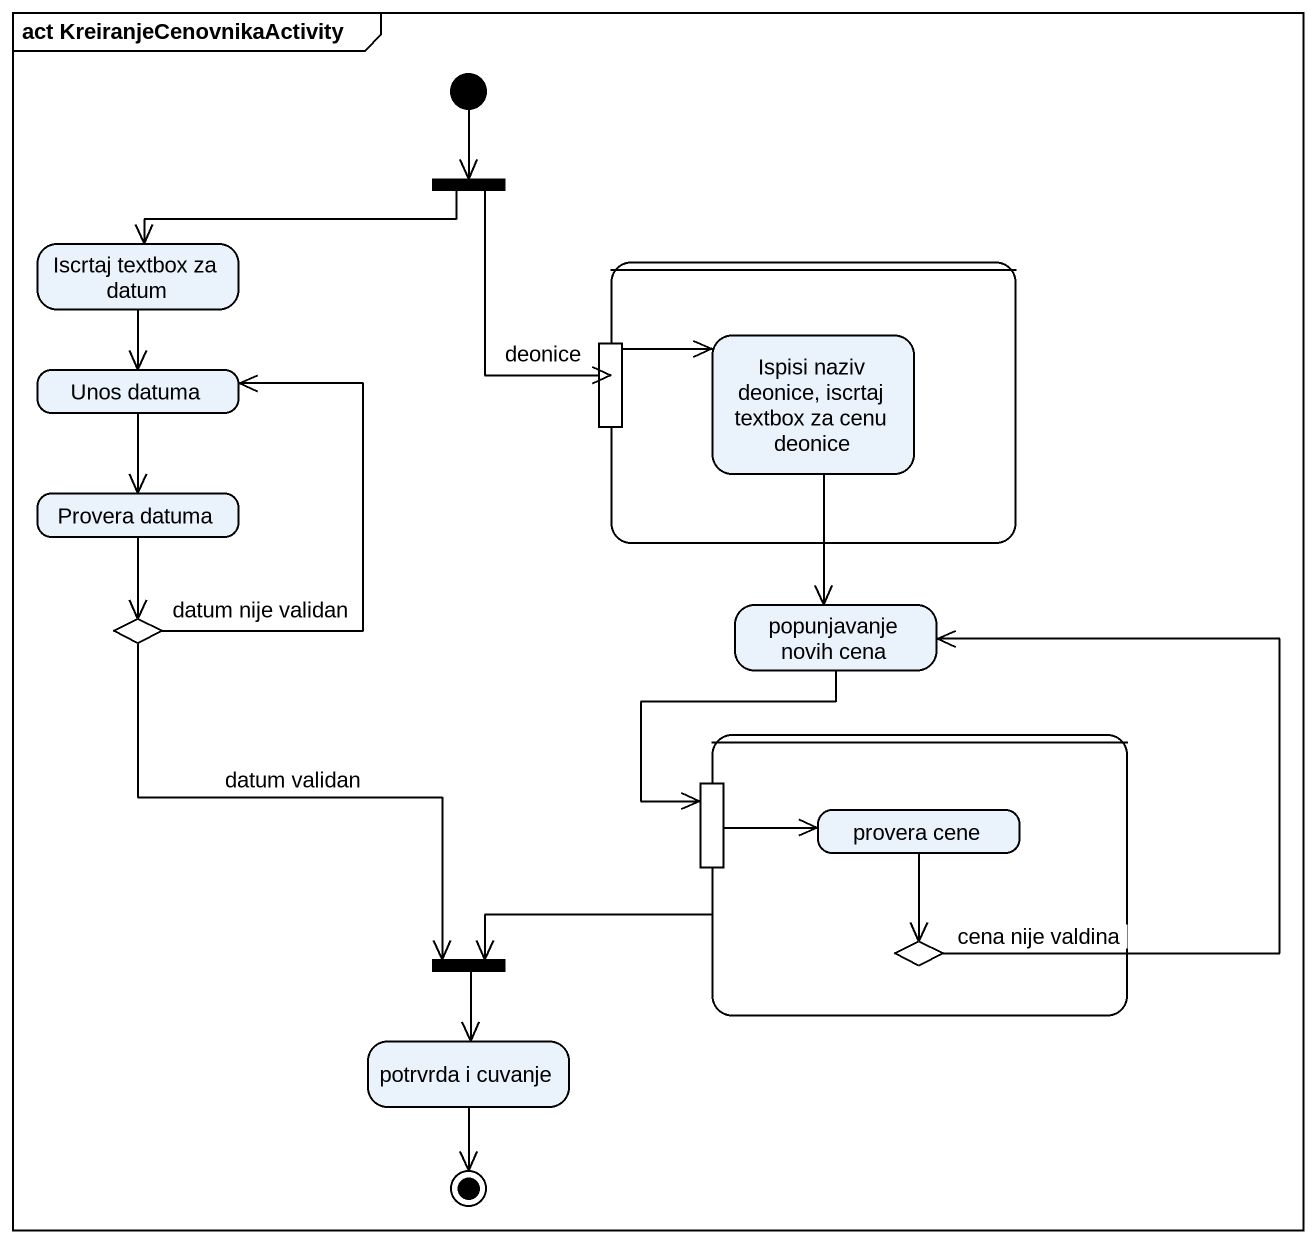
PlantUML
@startuml
mainframe act KreiranjeCenovnikaActivity
hide empty description
state fork1 <<fork>>
state "Iscrtaj textbox za datum" as Iscrtaj_textbox_za_datum
state " " as state1 {
  state pin1 <<outputPin>>
  state "Ispisi naziv deonice, iscrtaj textbox za cenu deonice" as Ispisi_naziv_deonice
}
state "Unos datuma" as Unos_datuma
state "Provera datuma" as Provera_datuma
state choice1 <<choice>>
state "popunjavanje novih cena" as popunjavanje_novih_cena
state " " as state2 {
  state pin2 <<inputPin>>
  state "provera cene" as provera_cene
  state choice2 <<choice>>
}
state "potrvrda i cuvanje" as potrvrda_i_cuvanje
state fork2 <<join>>
[*] --> fork1
fork1 -left-> Iscrtaj_textbox_za_datum
fork1 --> state1 : deonice
Iscrtaj_textbox_za_datum --> Unos_datuma
Unos_datuma --> Provera_datuma
pin1 -right-> Ispisi_naziv_deonice
Ispisi_naziv_deonice --> popunjavanje_novih_cena
Provera_datuma --> choice1
choice1 -up-> Unos_datuma : datum nije validan
choice1 --> fork2 : datum validan
popunjavanje_novih_cena --> pin2
state2 -left-> fork2
pin2 -right-> provera_cene
provera_cene --> choice2
choice2 -up-> popunjavanje_novih_cena : cena nije valdina
fork2 --> potrvrda_i_cuvanje
potrvrda_i_cuvanje --> [*]
@enduml
